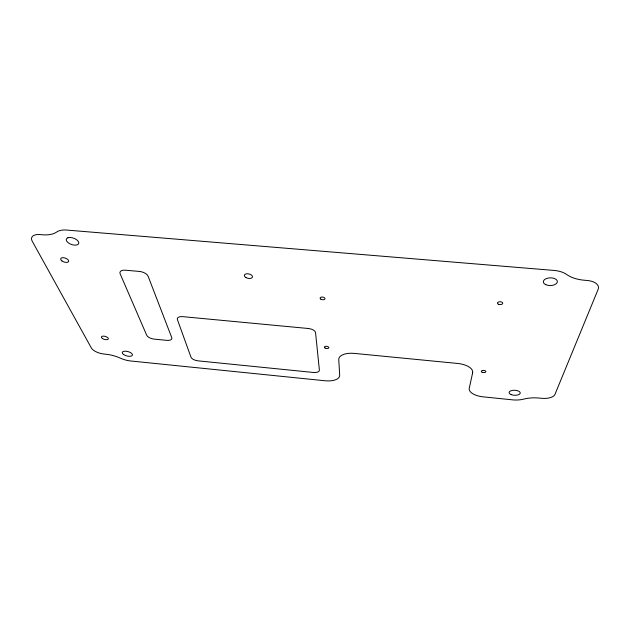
<?xml version="1.0" encoding="UTF-8"?>
<svg xmlns="http://www.w3.org/2000/svg" width="630" height="630" viewBox="0 0 630 630"><rect width="100%" height="100%" fill="white"/><g stroke="black" fill="none" stroke-linecap="round" stroke-linejoin="round"><path stroke-width="0.94" d="M472.626 372.865L469.192 388.521A16.104 7.308 3.5 0 0 482.651 396.805L513.442 399.932A16.285 7.316 2.6 0 0 523.719 399.113L525.113 398.774A22.042 9.56 2.2 0 1 539.524 398.089L541.745 398.31A11.403 5.087 1.7 0 0 554.896 394.53L598.161 289.296A14.23 7.615 -2.2 0 0 587.16 280.468L584.333 280.232A29.728 16.498 -3.1 0 1 568.126 275.452L565.252 273.577A20.459 11.214 -1 0 0 555.085 270.522L66.079 230.013A19.136 9.718 19.5 0 0 57.739 231.368L55.597 232.706A27.515 13.954 21.3 0 1 42.391 234.777L39.989 234.573A13.151 6.497 20.2 0 0 32.217 241.195L91.358 347.981A10.568 4.52 15.7 0 0 103.926 354.029L105.879 354.233A20.451 8.544 15.1 0 1 119.062 357.58L121.929 358.816A15.246 6.591 15 0 0 130.103 360.919L325.088 380.764A15.388 7.111 8.8 0 0 339.688 375.165L338.751 359.683A15.986 7.647 7.8 0 1 354.351 353.398L457.679 363.455A16.435 7.773 4.2 0 1 469.5 367.266L470.452 368.007A16.435 7.773 4.2 0 1 472.626 372.865M67.898 237.778L66.945 238.282A6.583 3.347 19.5 0 0 72.245 244.747A6.583 3.347 19.5 0 0 78.364 241.487A6.583 3.347 19.5 0 0 67.898 237.778M139.427 271.435L125.338 270.199A7.434 3.741 17 0 0 120.117 273.751L146.703 335.247A6.576 3.008 14.7 0 0 154.334 339.137L166.793 340.357A6.576 3.032 14.3 0 0 171.777 337.696L148.105 276.231A7.426 3.772 16.5 0 0 139.427 271.435M308.33 328.498L182.708 316.646A6.835 3.292 14.1 0 0 177.4 319.591L190.992 357.202A6.331 2.851 13 0 0 198.151 360.856L313.417 372.464A6.394 2.969 9.2 0 0 319.386 370.078L315.559 332.703A6.891 3.457 9.6 0 0 308.33 328.498M123.661 354.58A5.245 2.268 15 0 0 132.245 355.462A5.245 2.268 15 0 0 126.142 351.225A5.245 2.268 15 0 0 123.661 354.58M545.785 284.689A7.04 3.859 -1 0 0 557.274 282.311A7.04 3.859 -1 0 0 547.99 278.09A7.04 3.859 -1 0 0 545.785 284.689M511.19 394.624A5.607 2.52 2.6 0 0 520.215 393.348A5.607 2.52 2.6 0 0 512.615 390.356A5.607 2.52 2.6 0 0 511.19 394.624M498.488 304.259A2.638 1.41 1.5 0 0 502.709 303.4A2.638 1.41 1.5 0 0 499.086 301.841A2.638 1.41 1.5 0 0 498.488 304.259M482.21 372.306A2.3 1.087 3.3 0 0 485.864 371.724A2.3 1.087 3.3 0 0 482.667 370.464A2.3 1.087 3.3 0 0 482.21 372.306M320.898 299.195A2.465 1.323 9.2 0 0 324.93 298.966A2.465 1.323 9.2 0 0 321.812 297.045A2.465 1.323 9.2 0 0 320.898 299.195M325.127 348.036A2.244 1.095 8.8 0 0 328.797 347.894A2.244 1.095 8.8 0 0 325.97 346.264A2.244 1.095 8.8 0 0 325.127 348.036M102.438 338.507A3.575 1.567 15.9 0 0 108.234 339.09A3.575 1.567 15.9 0 0 103.981 336.152A3.575 1.567 15.9 0 0 102.438 338.507M61.953 260.93A4.189 2.047 19.1 0 0 68.591 261.529A4.189 2.047 19.1 0 0 63.472 257.709A4.189 2.047 19.1 0 0 61.953 260.93M245.897 277.523A4.15 2.252 12.6 0 0 252.457 277.082A4.15 2.252 12.6 0 0 246.921 273.759A4.15 2.252 12.6 0 0 245.897 277.523"/></g></svg>
